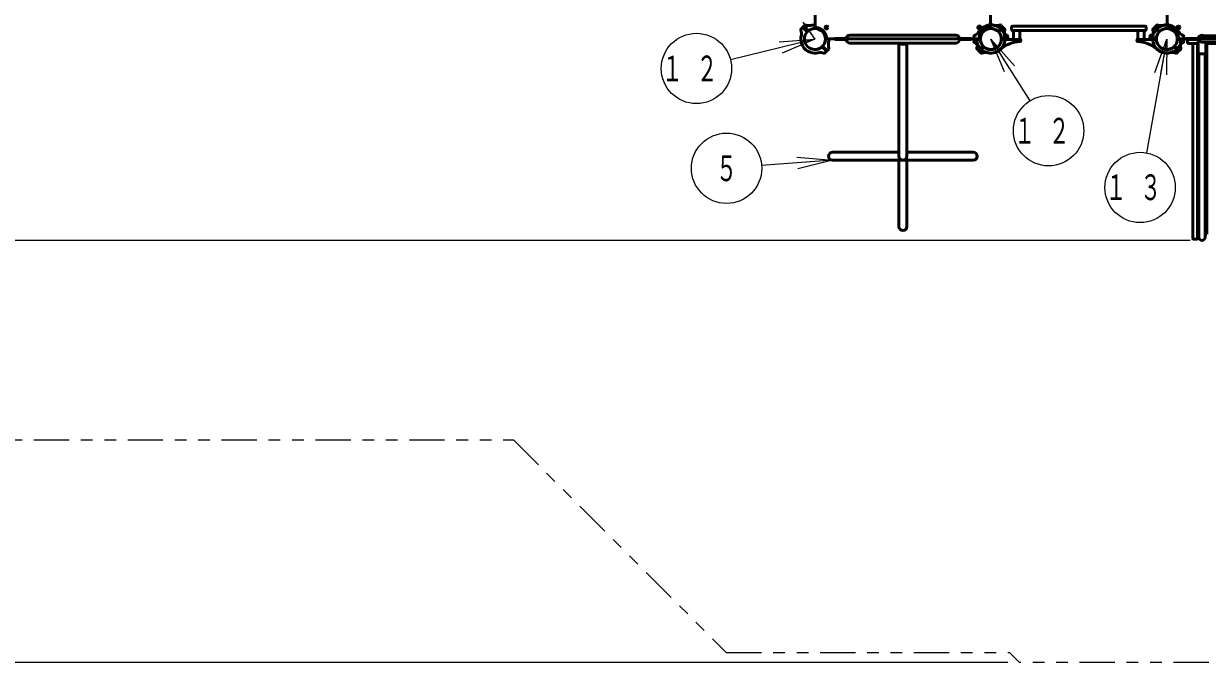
# Model space of a CAD drawing. Units: millimetres on the paper. Extents: x -385 to 0, y -594 to 267.
# Drawn here: x -296 to -195.2, y 133.4 to 187.9 of the extents above; entities that cross this region are included whole.
import ezdxf
from ezdxf.enums import TextEntityAlignment as Align

# ---------------------------------------------------------------- set-up
doc = ezdxf.new("R2010")
doc.units = ezdxf.units.MM
doc.linetypes.add('USER2', pattern=[6, 3, -1, 1, -1])
doc.linetypes.add('USER3', pattern=[8, 3, -1, 1, -1, 1, -1])
doc.layers.add('LY_1', color=140, linetype='Continuous', lineweight=50)
doc.styles.add('ＭＳ ゴシック', font='')
doc.styles.get('ＭＳ ゴシック').set_extended_font_data('MS Gothic')

msp = doc.modelspace()

# ---------------------------------------------------------------- linework, layer by layer
at = {"layer": 'LY_1', "color": 7, "linetype": 'USER2', "lineweight": 13}
msp.add_line((-243.66, 207.496), (-228.605, 186.596), dxfattribs=at)
at = {"layer": 'LY_1'}
for p, q in [((-228.575, 194.096), (-228.575, 187.689)), ((-213.635, 194.096), (-213.635, 187.689)), ((-198.575, 194.096), (-198.575, 187.689)), ((-229.579, 187.671), (-229.472, 187.77)), ((-213.805, 187.78), (-213.805, 187.783)), ((-213.405, 187.78), (-213.405, 187.783)), ((-212.631, 187.671), (-212.738, 187.77)), ((-211.755, 187.706), (-200.455, 187.706)), ((-199.579, 187.671), (-199.472, 187.77)), ((-198.805, 187.78), (-198.805, 187.783)), ((-198.405, 187.78), (-198.405, 187.783)), ((-229.68, 187.57), (-229.779, 187.464)), ((-229.289, 187.238), (-229.622, 187.571)), ((-229.247, 187.28), (-229.58, 187.614)), ((-216.605, 186.936), (-225.605, 186.936)), ((-215.054, 186.668), (-215.048, 186.825)), ((-212.963, 187.28), (-212.63, 187.614)), ((-212.921, 187.238), (-212.588, 187.571)), ((-212.53, 187.57), (-212.431, 187.464)), ((-212.157, 186.668), (-212.162, 186.813)), ((-211.855, 187.606), (-211.855, 187.426)), ((-211.755, 187.326), (-200.455, 187.326)), ((-211.677, 186.566), (-211.677, 187.326)), ((-211.133, 186.566), (-211.133, 187.326)), ((-201.077, 186.566), (-201.077, 187.326)), ((-200.533, 186.566), (-200.533, 187.326)), ((-200.355, 187.606), (-200.355, 187.426)), ((-200.054, 186.668), (-200.049, 186.813)), ((-199.68, 187.57), (-199.779, 187.464)), ((-199.289, 187.238), (-199.622, 187.571)), ((-199.247, 187.28), (-199.58, 187.614)), ((-197.157, 186.668), (-197.162, 186.825)), ((-191.105, 186.868), (-195.605, 186.868)), ((-229.583, 185.901), (-229.585, 185.899)), ((-227.963, 185.912), (-227.63, 185.579)), ((-227.921, 185.955), (-227.588, 185.622)), ((-227.53, 185.623), (-227.423, 185.738)), ((-221.105, 186.626), (-227.513, 186.626)), ((-226.913, 186.564), (-226.913, 186.628)), ((-226.913, 186.628), (-225.944, 186.628)), ((-226.913, 186.564), (-225.944, 186.564)), ((-216.605, 186.256), (-225.605, 186.256)), ((-220.765, 186.156), (-221.445, 186.156)), ((-221.445, 176.596), (-221.445, 186.156)), ((-221.377, 186.156), (-221.377, 186.256)), ((-221.105, 186.626), (-214.697, 186.626)), ((-220.833, 186.156), (-220.833, 186.256)), ((-220.765, 176.596), (-220.765, 186.156)), ((-215.297, 186.628), (-216.267, 186.628)), ((-215.297, 186.564), (-216.267, 186.564)), ((-215.297, 186.564), (-215.297, 186.628)), ((-215.054, 186.525), (-215.049, 186.38)), ((-214.543, 186.626), (-215.014, 186.626)), ((-214.543, 186.566), (-215.014, 186.566)), ((-214.68, 185.623), (-214.787, 185.738)), ((-214.289, 185.955), (-214.622, 185.622)), ((-214.247, 185.912), (-214.58, 185.579)), ((-212.668, 186.626), (-212.197, 186.626)), ((-212.668, 186.566), (-211.096, 186.566)), ((-212.627, 185.901), (-212.625, 185.899)), ((-211.056, 186.524), (-211.062, 186.42)), ((-201.154, 186.524), (-201.148, 186.42)), ((-199.543, 186.566), (-201.114, 186.566)), ((-199.543, 186.626), (-200.014, 186.626)), ((-199.583, 185.901), (-199.585, 185.899)), ((-197.963, 185.912), (-197.63, 185.579)), ((-197.921, 185.955), (-197.588, 185.622)), ((-197.668, 186.626), (-197.197, 186.626)), ((-197.668, 186.566), (-197.197, 186.566)), ((-197.53, 185.623), (-197.423, 185.738)), ((-191.105, 186.626), (-197.513, 186.626)), ((-197.157, 186.525), (-197.162, 186.38)), ((-196.945, 186.564), (-196.945, 186.628)), ((-195.875, 186.628), (-196.945, 186.628)), ((-195.875, 186.564), (-196.945, 186.564)), ((-196.855, 186.316), (-196.855, 186.496)), ((-196.755, 186.216), (-195.925, 186.216)), ((-196.385, 169.571), (-196.385, 186.156)), ((-196.005, 169.571), (-196.005, 186.216)), ((-196.005, 169.936), (-196.005, 186.216)), ((-195.925, 185.324), (-195.925, 186.564)), ((-191.105, 186.324), (-195.605, 186.324)), ((-195.285, 185.324), (-195.285, 186.324)), ((-195.285, 186.216), (-191.105, 186.216)), ((-195.205, 169.936), (-195.205, 186.216)), ((-229.3, 185.618), (-229.303, 185.616)), ((-227.631, 185.522), (-227.746, 185.414)), ((-214.579, 185.522), (-214.464, 185.414)), ((-212.91, 185.618), (-212.908, 185.616)), ((-199.3, 185.618), (-199.303, 185.616)), ((-197.631, 185.522), (-197.746, 185.414)), ((-195.285, 185.324), (-195.925, 185.324)), ((-195.877, 169.692), (-195.877, 185.324)), ((-195.333, 169.692), (-195.333, 185.324)), ((-227.105, 176.936), (-221.445, 176.936)), ((-220.765, 176.936), (-215.105, 176.936)), ((-221.105, 176.256), (-227.105, 176.256)), ((-221.445, 170.596), (-221.445, 176.256)), ((-215.105, 176.256), (-221.105, 176.256)), ((-220.765, 176.256), (-220.765, 170.596)), ((-196.065, 169.511), (-196.325, 169.511)), ((-195.877, 169.936), (-196.005, 169.936)), ((-195.205, 169.936), (-195.333, 169.936))]:
    msp.add_line(p, q, dxfattribs=at)
at = {"layer": 'LY_1', "color": 7, "lineweight": 13}
for p, q in [((-228.605, 186.596), (-235.79, 184.808)), ((-231.637, 186.357), (-228.605, 186.596)), ((-228.605, 186.596), (-231.516, 185.872)), ((-228.605, 186.596), (-231.396, 185.387)), ((-212.431, 183.791), (-213.605, 186.596)), ((-213.605, 186.596), (-211.585, 184.323)), ((-213.605, 186.596), (-212.008, 184.057)), ((-213.605, 186.596), (-210.282, 181.313)), ((-198.605, 186.596), (-200.352, 176.885)), ((-199.628, 183.732), (-198.605, 186.596)), ((-198.605, 186.596), (-199.136, 183.644)), ((-198.605, 186.596), (-198.644, 183.555)), ((-227.105, 176.256), (-233.144, 175.796)), ((-230.134, 176.527), (-227.105, 176.256)), ((-227.105, 176.256), (-230.096, 176.028)), ((-227.105, 176.256), (-230.058, 175.53)), ((-196.605, 169.42), (-341.985, 169.42)), ((-212.17, 133.42), (-351.985, 133.42)), ((-212.17, 133.42), (-341.985, 133.42))]:
    msp.add_line(p, q, dxfattribs=at)
at = {"layer": 'LY_1', "color": 7, "linetype": 'USER3', "lineweight": 13}
for p, q in [((-311.173, 152.396), (-254.298, 152.396)), ((-254.298, 152.396), (-236.158, 134.256)), ((-236.158, 134.256), (-212.007, 134.256)), ((-212.007, 134.256), (-211.17, 133.42)), ((-171.04, 133.42), (-211.17, 133.42))]:
    msp.add_line(p, q, dxfattribs=at)
at = {"layer": 'LY_1'}
for centre, radius in [((-227.615, 187.586), 0.13), ((-214.595, 187.586), 0.13), ((-197.615, 187.586), 0.13), ((-228.605, 186.596), 0.891), ((-213.605, 186.596), 0.891), ((-198.605, 186.596), 0.891)]:
    msp.add_circle(centre, radius, dxfattribs=at)
at = {"layer": 'LY_1', "color": 7, "lineweight": 13}
for centre in [(-238.701, 184.084), (-208.685, 178.773), (-236.135, 175.568), (-200.883, 173.932)]:
    msp.add_circle(centre, 3, dxfattribs=at)
at = {"layer": 'LY_1'}
for centre, radius, start, end in [((-229.552, 187.642), 0.04, 133, 225), ((-229.404, 187.697), 0.1, 72.45884, 133), ((-229.073, 188.746), 1, 252.45884, 282.27281), ((-228.605, 186.596), 1.2, 88.56746, 102.27281), ((-228.475, 187.689), 0.1, 180, 263.21282), ((-213.605, 186.596), 1.2, 90, 147.2728), ((-213.785, 187.783), 0.02, 98.62692, 180), ((-213.605, 186.596), 1.22, 90, 98.62692), ((-213.735, 187.689), 0.1, 276.78718, 0), ((-213.605, 186.596), 1.2, 77.72719, 91.43254), ((-213.605, 186.596), 1.22, 81.37307, 90), ((-213.605, 186.596), 1.2, 32.72719, 90), ((-213.425, 187.783), 0.02, 360, 81.37307), ((-213.137, 188.746), 1, 257.72719, 287.54116), ((-212.806, 187.697), 0.1, 47, 107.54116), ((-212.659, 187.642), 0.04, 315, 47), ((-211.755, 187.606), 0.1, 90, 180), ((-200.455, 187.606), 0.1, 360, 90), ((-198.605, 186.596), 1.2, 90, 147.2728), ((-199.552, 187.642), 0.04, 133, 225), ((-199.404, 187.697), 0.1, 72.45884, 133), ((-199.073, 188.746), 1, 252.45884, 282.27281), ((-198.605, 186.596), 1.2, 88.56746, 102.27281), ((-198.785, 187.783), 0.02, 98.62692, 180), ((-198.605, 186.596), 1.22, 90, 98.62692), ((-198.605, 186.596), 1.22, 81.37307, 90), ((-198.605, 186.596), 1.2, 32.72719, 90), ((-198.475, 187.689), 0.1, 180, 263.21282), ((-198.425, 187.783), 0.02, 360, 81.37307), ((-229.706, 187.396), 0.1, 137, 197.54116), ((-228.605, 186.596), 1.2, 167.72719, 225), ((-230.755, 187.064), 1, 347.72719, 17.54116), ((-229.651, 187.543), 0.04, 45, 137), ((-228.605, 186.596), 0.9, 139.27066, 225), ((-229.317, 187.21), 0.04, 319.27066, 45), ((-229.218, 187.309), 0.04, 225, 310.72934), ((-228.605, 186.596), 0.9, 45, 130.72934), ((-228.605, 186.596), 1, 6.78718, 83.21282), ((-228.605, 186.596), 0.9, 319.27066, 45), ((-227.513, 186.726), 0.1, 186.78718, 270), ((-225.605, 186.596), 0.34, 90, 270), ((-216.605, 186.596), 0.34, 270, 90), ((-215.014, 186.666), 0.04, 178, 270), ((-214.949, 186.81), 0.1, 117.45883, 178), ((-215.456, 187.786), 1, 297.45884, 327.2728), ((-214.697, 186.726), 0.1, 270, 353.21282), ((-213.605, 186.596), 1, 96.78718, 173.21282), ((-214.543, 186.666), 0.04, 270, 355.72934), ((-213.605, 186.596), 0.9, 135, 220.72934), ((-213.605, 186.596), 0.9, 90, 175.72934), ((-213.605, 186.596), 0.9, 49.27066, 135), ((-213.605, 186.596), 0.9, 4.27066, 90), ((-212.992, 187.309), 0.04, 229.27066, 315), ((-213.605, 186.596), 0.9, 315, 40.72934), ((-212.893, 187.21), 0.04, 135, 220.72934), ((-213.605, 186.596), 1.2, 315, 12.27281), ((-212.668, 186.666), 0.04, 184.27066, 270), ((-211.754, 187.786), 1, 212.72719, 242.54116), ((-212.56, 187.543), 0.04, 43, 135), ((-211.455, 187.064), 1, 162.45884, 192.27281), ((-212.504, 187.396), 0.1, 342.45884, 43), ((-212.262, 186.81), 0.1, 2, 62.54116), ((-212.197, 186.666), 0.04, 270, 2), ((-211.755, 187.426), 0.1, 180, 270), ((-200.455, 187.426), 0.1, 270, 360), ((-200.014, 186.666), 0.04, 178, 270), ((-199.949, 186.81), 0.1, 117.45883, 178), ((-200.456, 187.786), 1, 297.45884, 327.2728), ((-199.706, 187.396), 0.1, 137, 197.54116), ((-198.605, 186.596), 1.2, 167.72719, 225), ((-200.755, 187.064), 1, 347.72719, 17.54116), ((-199.651, 187.543), 0.04, 45, 137), ((-199.543, 186.666), 0.04, 270, 355.72934), ((-198.605, 186.596), 0.9, 139.27066, 225), ((-198.605, 186.596), 0.9, 90, 175.72934), ((-199.317, 187.21), 0.04, 319.27066, 45), ((-199.218, 187.309), 0.04, 225, 310.72934), ((-198.605, 186.596), 0.9, 45, 130.72934), ((-198.605, 186.596), 0.9, 4.27066, 90), ((-198.605, 186.596), 1, 6.78718, 83.21282), ((-198.605, 186.596), 0.9, 319.27066, 45), ((-197.668, 186.666), 0.04, 184.27066, 270), ((-197.513, 186.726), 0.1, 186.78718, 270), ((-196.754, 187.786), 1, 212.72719, 242.54116), ((-197.262, 186.81), 0.1, 2, 62.54116), ((-197.197, 186.666), 0.04, 270, 2), ((-195.605, 186.596), 0.32, 58.21167, 174.26083), ((-195.605, 186.596), 0.272, 90, 270), ((-229.571, 185.885), 0.02, 135, 216.37307), ((-228.605, 186.596), 1.22, 216.37307, 225), ((-228.605, 186.596), 1.22, 225, 233.62693), ((-228.605, 186.596), 1.2, 225, 282.27281), ((-228.605, 186.596), 0.9, 225, 310.72934), ((-227.992, 185.884), 0.04, 45, 130.72934), ((-227.893, 185.983), 0.04, 139.27066, 225), ((-226.455, 186.129), 1, 167.72719, 197.54116), ((-228.605, 186.596), 1.2, 347.72719, 1.43254), ((-227.504, 185.797), 0.1, 317, 17.54116), ((-215.014, 186.526), 0.04, 90, 182), ((-214.949, 186.383), 0.1, 182, 242.54116), ((-214.949, 186.383), 0.1, 182, 242.54116), ((-215.456, 185.407), 1, 32.72719, 62.54116), ((-214.706, 185.797), 0.1, 162.45884, 223), ((-213.605, 186.596), 1.2, 178.56746, 192.27281), ((-215.755, 186.129), 1, 342.45884, 12.27281), ((-213.605, 186.596), 1.2, 212.72719, 270), ((-214.543, 186.526), 0.04, 4.27066, 90), ((-213.605, 186.596), 0.9, 184.27066, 270), ((-214.317, 185.983), 0.04, 315, 40.72934), ((-214.218, 185.884), 0.04, 49.27066, 135), ((-213.605, 186.596), 0.9, 229.27066, 315), ((-213.605, 186.596), 1.2, 257.72719, 315), ((-213.605, 186.596), 0.9, 270, 355.72934), ((-213.605, 186.596), 1.2, 270, 312.21724), ((-213.605, 186.596), 1.22, 306.37307, 315), ((-211.052, 183.782), 2.6, 91.08415, 132.21724), ((-213.605, 186.596), 1.22, 315, 323.62693), ((-212.668, 186.526), 0.04, 90, 175.72934), ((-212.639, 185.885), 0.02, 323.62693, 45), ((-211.102, 186.422), 0.04, 271.08415, 357), ((-211.096, 186.526), 0.04, 357, 90), ((-201.114, 186.526), 0.04, 90, 183), ((-201.109, 186.422), 0.04, 183, 268.91584), ((-201.159, 183.782), 2.6, 47.78276, 88.91585), ((-199.571, 185.885), 0.02, 135, 216.37307), ((-198.605, 186.596), 1.22, 216.37307, 225), ((-199.543, 186.526), 0.04, 4.27066, 90), ((-198.605, 186.596), 0.9, 184.27066, 270), ((-198.605, 186.596), 1.22, 225, 233.62693), ((-198.605, 186.596), 1.2, 225, 282.27281), ((-198.605, 186.596), 1.2, 227.78276, 270), ((-198.605, 186.596), 0.9, 225, 310.72934), ((-198.605, 186.596), 0.9, 270, 355.72934), ((-198.605, 186.596), 1.2, 270, 327.2728), ((-197.992, 185.884), 0.04, 45, 130.72934), ((-197.893, 185.983), 0.04, 139.27066, 225), ((-197.668, 186.526), 0.04, 90, 175.72934), ((-196.754, 185.407), 1, 117.45883, 147.2728), ((-196.455, 186.129), 1, 167.72719, 197.54116), ((-198.605, 186.596), 1.2, 347.72719, 1.43254), ((-197.504, 185.797), 0.1, 317, 17.54116), ((-197.262, 186.383), 0.1, 297.45884, 358), ((-197.262, 186.383), 0.1, 297.45884, 358), ((-197.197, 186.526), 0.04, 358, 90), ((-196.755, 186.496), 0.1, 137.15636, 180), ((-196.755, 186.316), 0.1, 180, 270), ((-229.317, 185.63), 0.02, 233.62693, 315), ((-228.137, 184.447), 1, 72.45884, 102.27281), ((-227.806, 185.496), 0.1, 252.45884, 313), ((-227.659, 185.551), 0.04, 313, 45), ((-227.56, 185.65), 0.04, 225, 317), ((-214.651, 185.65), 0.04, 223, 315), ((-214.552, 185.551), 0.04, 135, 227), ((-214.404, 185.496), 0.1, 227, 287.54116), ((-214.073, 184.447), 1, 77.72719, 107.54116), ((-212.893, 185.63), 0.02, 225, 306.37307), ((-199.317, 185.63), 0.02, 233.62693, 315), ((-198.137, 184.447), 1, 72.45884, 102.27281), ((-197.806, 185.496), 0.1, 252.45884, 313), ((-197.659, 185.551), 0.04, 313, 45), ((-197.56, 185.65), 0.04, 225, 317), ((-227.105, 176.596), 0.34, 90, 270), ((-221.105, 176.596), 0.34, 180, 0), ((-215.105, 176.596), 0.34, 270, 90), ((-221.105, 170.596), 0.34, 180, 0), ((-196.325, 169.571), 0.06, 180, 270), ((-196.065, 169.571), 0.06, 270, 0), ((-195.605, 169.692), 0.272, 180, 0)]:
    msp.add_arc(centre, radius, start, end, dxfattribs=at)

# ---------------------------------------------------------------- texts
at = {"layer": 'LY_1', "color": 7, "style": 'ＭＳ ゴシック', "width": 0.6}
msp.add_text('５', height=2.199, dxfattribs=at).set_placement((-236.135, 175.568), align=Align.MIDDLE_CENTER)
at = {"layer": 'LY_1', "color": 7, "char_height": 2.199, "attachment_point": 5, "style": 'ＭＳ ゴシック'}
for s, insert in [('\\T1.64;\\W0.6;１２', (-238.701, 184.084)), ('\\T1.64;\\W0.6;１２', (-208.685, 178.773)), ('\\T1.64;\\W0.6;１３', (-200.883, 173.932))]:
    msp.add_mtext(s, dxfattribs=dict(at, insert=insert))

doc.saveas('drawing.dxf')
